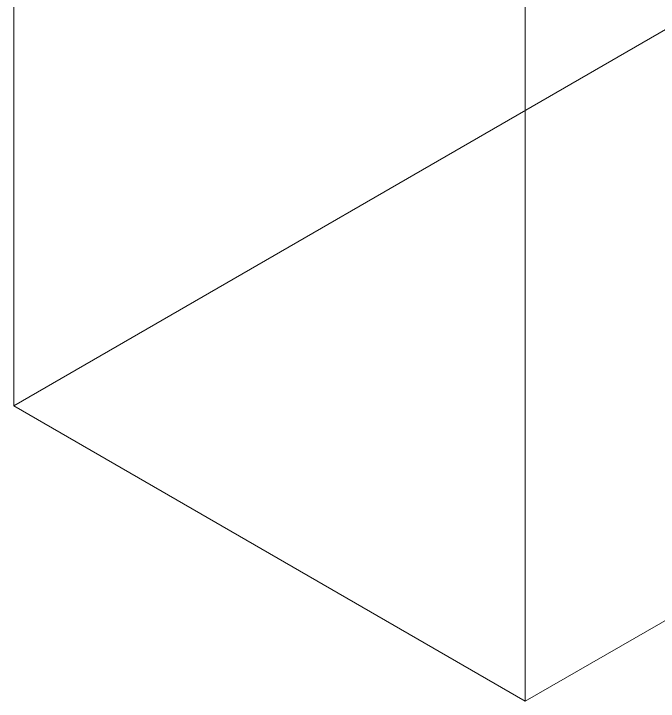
# Model space of a CAD drawing. Header units: millimetres. Extents: x 160489 to 365751, y -78341 to 15608.
# Drawn here: x 175250 to 178413, y -70245 to -66871 of the extents above; entities that cross this region are included whole.
import ezdxf

# ---------------------------------------------------------------- set-up
doc = ezdxf.new("R2010")
doc.units = ezdxf.units.MM
doc.layers.add('G-____-____-SYMB', color=7, linetype='Continuous', lineweight=5)

msp = doc.modelspace()

# ---------------------------------------------------------------- linework, layer by layer
at = {"layer": 'G-____-____-SYMB'}
for p, q in [((175250.2, -68795.6), (175250.2, -64294.1)), ((175250.2, -68795.6), (180539.4, -65741.8)), ((177760.4, -65743.4), (177760.4, -70244.9)), ((183049.7, -67191.1), (177760.4, -70244.9)), ((177760.4, -70244.9), (175250.2, -68795.6))]:
    msp.add_line(p, q, dxfattribs=at)

doc.saveas('drawing.dxf')
